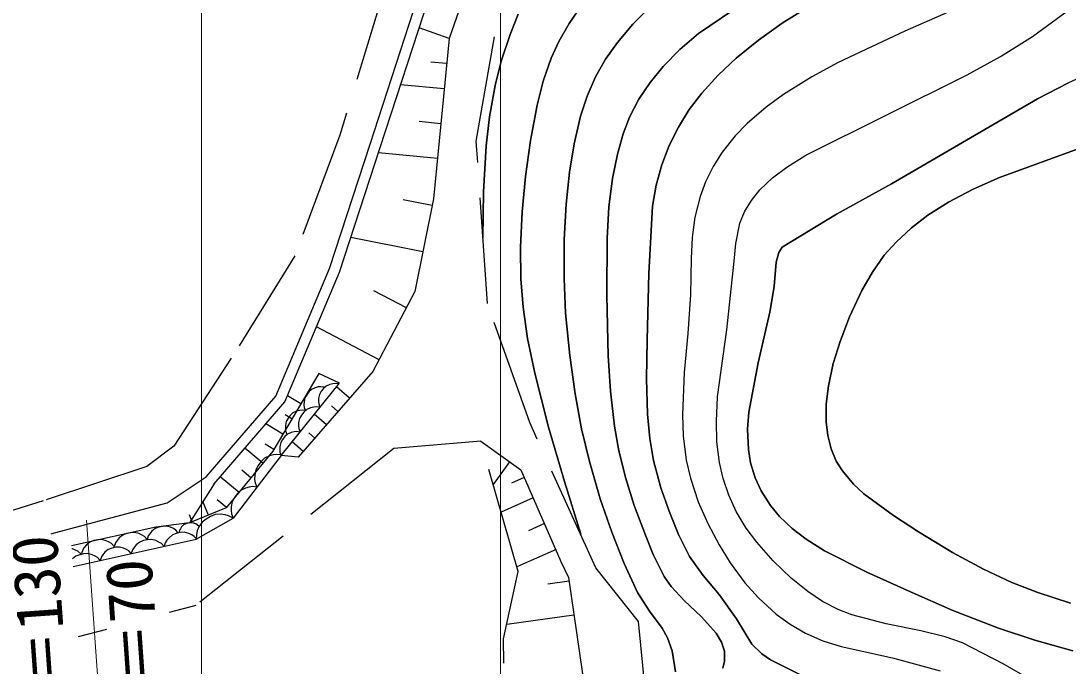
# Model space of a CAD drawing. Units: millimetres, scale not verified. Extents: x 40000 to 680000, y 20000 to 380000.
# Drawn here: x 364722 to 394360, y 291166 to 309432 of the extents above; entities that cross this region are included whole.
import ezdxf
from ezdxf.enums import TextEntityAlignment as Align

# ---------------------------------------------------------------- set-up
doc = ezdxf.new("R2010")
doc.units = ezdxf.units.MM
doc.header["$LTSCALE"] = 1000
doc.layers.add('M-BGD', color=7, linetype='Continuous', lineweight=25)
doc.layers.add('M-STR-HTXT', color=7, linetype='Continuous', lineweight=13)
doc.styles.add('ＭＳ ゴシック', font='')
doc.styles.get('ＭＳ ゴシック').set_extended_font_data('MS Gothic')

msp = doc.modelspace()

# ---------------------------------------------------------------- linework, layer by layer
at = {"layer": 'M-BGD'}
for p, q in [((374608, 305946), (379836, 322016)), ((374608, 305946), (379836, 322016)), ((374893, 305853), (380120, 321917)), ((374893, 305853), (380120, 321917)), ((378369, 313247), (376839, 308932)), ((378369, 313247), (376839, 308932)), ((375102, 310648), (374231, 307777)), ((378565, 309053), (378800, 309626)), ((376842, 308939), (375995, 309239)), ((376839, 308932), (376400, 304399)), ((376839, 308932), (376400, 304399)), ((377607, 306030), (378126, 308985)), ((378316, 308292), (378565, 309053)), ((376771, 308223), (376323, 308267)), ((378145, 307609), (378316, 308292)), ((376701, 307508), (375470, 307627)), ((377983, 306715), (378145, 307609)), ((373941, 306820), (373752, 306200)), ((376606, 306522), (375990, 306582)), ((377886, 305894), (377983, 306715)), ((373752, 306200), (372703, 303389)), ((373460, 302424), (374608, 305946)), ((373460, 302424), (374608, 305946)), ((377650, 305421), (377607, 306030)), ((377815, 304593), (377886, 305894)), ((373741, 302319), (374893, 305853)), ((373741, 302319), (374893, 305853)), ((376511, 305537), (374843, 305699)), ((376400, 304399), (375876, 301770)), ((376400, 304399), (375876, 301770)), ((377929, 301431), (377720, 304423)), ((377799, 303295), (377815, 304593)), ((376362, 304206), (375540, 304370)), ((376099, 302891), (374060, 303298)), ((372477, 302786), (370895, 300237)), ((371934, 298808), (373460, 302424)), ((371934, 298808), (373460, 302424)), ((372192, 298647), (373741, 302319)), ((372192, 298647), (373741, 302319)), ((375876, 301770), (374682, 299503)), ((375876, 301770), (374682, 299503)), ((375633, 301310), (374713, 301794)), ((388172, 301055), (388521, 301804)), ((379122, 298063), (378121, 300891)), ((387907, 300357), (388172, 301055)), ((374858, 299838), (373087, 300770)), ((370674, 299881), (369049, 297393)), ((373158, 299452), (371853, 297254)), ((373158, 299452), (371853, 297254)), ((374682, 299503), (372567, 297081)), ((374682, 299503), (372567, 297081)), ((373736, 299173), (373158, 299452)), ((373736, 299173), (373158, 299452)), ((372088, 297132), (373736, 299173)), ((372088, 297132), (373736, 299173)), ((373135, 299069), (373053, 299047)), ((373135, 299069), (373053, 299047)), ((373207, 299077), (373135, 299069)), ((373207, 299077), (373135, 299069)), ((373305, 299064), (373207, 299077)), ((373305, 299064), (373207, 299077)), ((373366, 299093), (373288, 299024)), ((373366, 299093), (373288, 299024)), ((373469, 299140), (373366, 299093)), ((373469, 299140), (373366, 299093)), ((373552, 299161), (373469, 299140)), ((373552, 299161), (373469, 299140)), ((373623, 299169), (373552, 299161)), ((373623, 299169), (373552, 299161)), ((373722, 299155), (373623, 299169)), ((373722, 299155), (373623, 299169)), ((374024, 298750), (373655, 299072)), ((369961, 296525), (371934, 298808)), ((369961, 296525), (371934, 298808)), ((372648, 298592), (372264, 298820)), ((372760, 298759), (372736, 298647)), ((372760, 298759), (372736, 298647)), ((372810, 298849), (372760, 298759)), ((372810, 298849), (372760, 298759)), ((372873, 298929), (372810, 298849)), ((372873, 298929), (372810, 298849)), ((372950, 298999), (372873, 298929)), ((372950, 298999), (372873, 298929)), ((373053, 299047), (372950, 298999)), ((373053, 299047), (372950, 298999)), ((373173, 298855), (373149, 298743)), ((373173, 298855), (373149, 298743)), ((373224, 298945), (373173, 298855)), ((373224, 298945), (373173, 298855)), ((373288, 299024), (373224, 298945)), ((373288, 299024), (373224, 298945)), ((370188, 296328), (372192, 298647)), ((370188, 296328), (372192, 298647)), ((372736, 298647), (372734, 298562)), ((372736, 298647), (372734, 298562)), ((372734, 298562), (372742, 298491)), ((372734, 298562), (372742, 298491)), ((372742, 298491), (372777, 298398)), ((372742, 298491), (372777, 298398)), ((372920, 298478), (372810, 298428)), ((372920, 298478), (372810, 298428)), ((373008, 298500), (372920, 298478)), ((373008, 298500), (372920, 298478)), ((373084, 298508), (373008, 298500)), ((373084, 298508), (373008, 298500)), ((373187, 298494), (373084, 298508)), ((373187, 298494), (373084, 298508)), ((373149, 298743), (373146, 298658)), ((373149, 298743), (373146, 298658)), ((373146, 298658), (373153, 298587)), ((373146, 298658), (373153, 298587)), ((373153, 298587), (373187, 298494)), ((373153, 298587), (373187, 298494)), ((373695, 298373), (373511, 298534)), ((372392, 298162), (372201, 298276)), ((372282, 298184), (372232, 298093)), ((372282, 298184), (372232, 298093)), ((372345, 298263), (372282, 298184)), ((372345, 298263), (372282, 298184)), ((372422, 298333), (372345, 298263)), ((372422, 298333), (372345, 298263)), ((372525, 298381), (372422, 298333)), ((372525, 298381), (372422, 298333)), ((372607, 298403), (372525, 298381)), ((372607, 298403), (372525, 298381)), ((372607, 298176), (372581, 298058)), ((372607, 298176), (372581, 298058)), ((372679, 298411), (372607, 298403)), ((372679, 298411), (372607, 298403)), ((372661, 298271), (372607, 298176)), ((372661, 298271), (372607, 298176)), ((372729, 298355), (372661, 298271)), ((372729, 298355), (372661, 298271)), ((372777, 298398), (372679, 298411)), ((372777, 298398), (372679, 298411)), ((372810, 298428), (372729, 298355)), ((372810, 298428), (372729, 298355)), ((373367, 297997), (373026, 298294)), ((372137, 297732), (371651, 298021)), ((372208, 297981), (372206, 297897)), ((372208, 297981), (372206, 297897)), ((372206, 297897), (372214, 297825)), ((372206, 297897), (372214, 297825)), ((372232, 298093), (372208, 297981)), ((372232, 298093), (372208, 297981)), ((372581, 298058), (372578, 297968)), ((372581, 298058), (372578, 297968)), ((372578, 297968), (372586, 297892)), ((372578, 297968), (372586, 297892)), ((372586, 297892), (372622, 297793)), ((372586, 297892), (372622, 297793)), ((379337, 297591), (379122, 298063)), ((372124, 297583), (372074, 297493)), ((372124, 297583), (372074, 297493)), ((372189, 297663), (372124, 297583)), ((372189, 297663), (372124, 297583)), ((372266, 297731), (372189, 297663)), ((372266, 297731), (372189, 297663)), ((372214, 297825), (372249, 297732)), ((372214, 297825), (372249, 297732)), ((372370, 297779), (372266, 297731)), ((372370, 297779), (372266, 297731)), ((372452, 297800), (372370, 297779)), ((372452, 297800), (372370, 297779)), ((372524, 297807), (372452, 297800)), ((372524, 297807), (372452, 297800)), ((372622, 297793), (372524, 297807)), ((372622, 297793), (372524, 297807)), ((373038, 297620), (372867, 297769)), ((369049, 297393), (368287, 296813)), ((371572, 296911), (371056, 297333)), ((371882, 297302), (371638, 297447)), ((372049, 297382), (372046, 297297)), ((372049, 297382), (372046, 297297)), ((372046, 297297), (372054, 297225)), ((372046, 297297), (372054, 297225)), ((372074, 297493), (372049, 297382)), ((372074, 297493), (372049, 297382)), ((372709, 297243), (372397, 297515)), ((375275, 297325), (372924, 295461)), ((377735, 297535), (375275, 297325)), ((377735, 297535), (378869, 296722)), ((377735, 297535), (378869, 296722)), ((371853, 297254), (370534, 295642)), ((371853, 297254), (370534, 295642)), ((372088, 297132), (370732, 295358)), ((372088, 297132), (370732, 295358)), ((371619, 297048), (371516, 296953)), ((371619, 297048), (371516, 296953)), ((371757, 297116), (371619, 297048)), ((371757, 297116), (371619, 297048)), ((371868, 297147), (371757, 297116)), ((371868, 297147), (371757, 297116)), ((371965, 297160), (371868, 297147)), ((371965, 297160), (371868, 297147)), ((372098, 297145), (371965, 297160)), ((372098, 297145), (371965, 297160)), ((372054, 297225), (372088, 297132)), ((372054, 297225), (372088, 297132)), ((372567, 297081), (372088, 297132)), ((372567, 297081), (372088, 297132)), ((368287, 296813), (365437, 295877)), ((371234, 296498), (370976, 296709)), ((371367, 296720), (371338, 296568)), ((371367, 296720), (371338, 296568)), ((371433, 296843), (371367, 296720)), ((371433, 296843), (371367, 296720)), ((371516, 296953), (371433, 296843)), ((371516, 296953), (371433, 296843)), ((378793, 293845), (377966, 296729)), ((378547, 296952), (378086, 296310)), ((378869, 296722), (380002, 294131)), ((378869, 296722), (380002, 294131)), ((380997, 293952), (379752, 296681)), ((385376, 296919), (385508, 296492)), ((368862, 295788), (369961, 296525)), ((368862, 295788), (369961, 296525)), ((370896, 296085), (370358, 296525)), ((371338, 296568), (371337, 296453)), ((371338, 296568), (371337, 296453)), ((371337, 296453), (371350, 296356)), ((371337, 296453), (371350, 296356)), ((378965, 296505), (378604, 296344)), ((385508, 296492), (385677, 296129)), ((370188, 296328), (369496, 295221)), ((370188, 296328), (369496, 295221)), ((370941, 296139), (370844, 296047)), ((370941, 296139), (370844, 296047)), ((371074, 296204), (370941, 296139)), ((371074, 296204), (370941, 296139)), ((371180, 296234), (371074, 296204)), ((371180, 296234), (371074, 296204)), ((371272, 296246), (371180, 296234)), ((371272, 296246), (371180, 296234)), ((371400, 296232), (371272, 296246)), ((371400, 296232), (371272, 296246)), ((371350, 296356), (371400, 296232)), ((371350, 296356), (371400, 296232)), ((385677, 296129), (385943, 295708)), ((365351, 295849), (362487, 294953)), ((365668, 294935), (368862, 295788)), ((365668, 294935), (368862, 295788)), ((370033, 295438), (369875, 295827)), ((370544, 295654), (370275, 295874)), ((370701, 295824), (370673, 295679)), ((370701, 295824), (370673, 295679)), ((370763, 295943), (370701, 295824)), ((370763, 295943), (370701, 295824)), ((370844, 296047), (370763, 295943)), ((370844, 296047), (370763, 295943)), ((379222, 295927), (378312, 295522)), ((370534, 295642), (369496, 295221)), ((370534, 295642), (369496, 295221)), ((370673, 295679), (370672, 295569)), ((370673, 295679), (370672, 295569)), ((370672, 295569), (370684, 295477)), ((370672, 295569), (370684, 295477)), ((385943, 295708), (386195, 295404)), ((369496, 295221), (368538, 295103)), ((369496, 295221), (368538, 295103)), ((369461, 295215), (369393, 295194)), ((369461, 295215), (369393, 295194)), ((369534, 295225), (369461, 295215)), ((369534, 295225), (369461, 295215)), ((369569, 295250), (369490, 295445)), ((369613, 295212), (369534, 295225)), ((369613, 295212), (369534, 295225)), ((369670, 295192), (369613, 295212)), ((369670, 295192), (369613, 295212)), ((369684, 294755), (370732, 295358)), ((369684, 294755), (370732, 295358)), ((369850, 295238), (369761, 295104)), ((369850, 295238), (369761, 295104)), ((369963, 295330), (369850, 295238)), ((369963, 295330), (369850, 295238)), ((370087, 295402), (369963, 295330)), ((370087, 295402), (369963, 295330)), ((370224, 295453), (370087, 295402)), ((370224, 295453), (370087, 295402)), ((370385, 295463), (370224, 295453)), ((370385, 295463), (370224, 295453)), ((370504, 295448), (370385, 295463)), ((370504, 295448), (370385, 295463)), ((370602, 295422), (370504, 295448)), ((370602, 295422), (370504, 295448)), ((370725, 295353), (370602, 295422)), ((370725, 295353), (370602, 295422)), ((370684, 295477), (370732, 295358)), ((370684, 295477), (370732, 295358)), ((379546, 295199), (379091, 294997)), ((365577, 294908), (365668, 294935)), ((365577, 294908), (365668, 294935)), ((368538, 295103), (366157, 294567)), ((368538, 295103), (366157, 294567)), ((367714, 294917), (367606, 294875)), ((367714, 294917), (367606, 294875)), ((367825, 294941), (367714, 294917)), ((367825, 294941), (367714, 294917)), ((367940, 294946), (367825, 294941)), ((367940, 294946), (367825, 294941)), ((368064, 294915), (367940, 294946)), ((368064, 294915), (367940, 294946)), ((368150, 294875), (368064, 294915)), ((368150, 294875), (368064, 294915)), ((368369, 294914), (368327, 294849)), ((368369, 294914), (368327, 294849)), ((368428, 294981), (368369, 294914)), ((368428, 294981), (368369, 294914)), ((368522, 295057), (368428, 294981)), ((368522, 295057), (368428, 294981)), ((368624, 295097), (368522, 295057)), ((368624, 295097), (368522, 295057)), ((368730, 295120), (368624, 295097)), ((368730, 295120), (368624, 295097)), ((368839, 295125), (368730, 295120)), ((368839, 295125), (368730, 295120)), ((368956, 295095), (368839, 295125)), ((368956, 295095), (368839, 295125)), ((369038, 295057), (368956, 295095)), ((369038, 295057), (368956, 295095)), ((369120, 294922), (369013, 294879)), ((369120, 294922), (369013, 294879)), ((369102, 295016), (369038, 295057)), ((369102, 295016), (369038, 295057)), ((369173, 294939), (369102, 295016)), ((369173, 294939), (369102, 295016)), ((369231, 294947), (369120, 294922)), ((369231, 294947), (369120, 294922)), ((369211, 295011), (369194, 294943)), ((369211, 295011), (369194, 294943)), ((369234, 295056), (369211, 295011)), ((369234, 295056), (369211, 295011)), ((369347, 294953), (369231, 294947)), ((369347, 294953), (369231, 294947)), ((369269, 295105), (369234, 295056)), ((369269, 295105), (369234, 295056)), ((369327, 295161), (369269, 295105)), ((369327, 295161), (369269, 295105)), ((369393, 295194), (369327, 295161)), ((369393, 295194), (369327, 295161)), ((369470, 294922), (369347, 294953)), ((369470, 294922), (369347, 294953)), ((369557, 294882), (369470, 294922)), ((369557, 294882), (369470, 294922)), ((369715, 295168), (369670, 295192)), ((369715, 295168), (369670, 295192)), ((369714, 294993), (369687, 294895)), ((369714, 294993), (369687, 294895)), ((369761, 295104), (369714, 294993)), ((369761, 295104), (369714, 294993)), ((369767, 295122), (369715, 295168)), ((369767, 295122), (369715, 295168)), ((366198, 293987), (369684, 294755)), ((366198, 293987), (369684, 294755)), ((366677, 294675), (366578, 294595)), ((366677, 294675), (366578, 294595)), ((366785, 294718), (366677, 294675)), ((366785, 294718), (366677, 294675)), ((366896, 294742), (366785, 294718)), ((366896, 294742), (366785, 294718)), ((367012, 294747), (366896, 294742)), ((367012, 294747), (366896, 294742)), ((367135, 294715), (367012, 294747)), ((367135, 294715), (367012, 294747)), ((367221, 294675), (367135, 294715)), ((367221, 294675), (367135, 294715)), ((367289, 294632), (367221, 294675)), ((367289, 294632), (367221, 294675)), ((367365, 294551), (367289, 294632)), ((367365, 294551), (367289, 294632)), ((367400, 294655), (367365, 294551)), ((367400, 294655), (367365, 294551)), ((367444, 294723), (367400, 294655)), ((367444, 294723), (367400, 294655)), ((367507, 294795), (367444, 294723)), ((367507, 294795), (367444, 294723)), ((367606, 294875), (367507, 294795)), ((367606, 294875), (367507, 294795)), ((368085, 294675), (367986, 294595)), ((368085, 294675), (367986, 294595)), ((368192, 294718), (368085, 294675)), ((368192, 294718), (368085, 294675)), ((368218, 294831), (368150, 294875)), ((368218, 294831), (368150, 294875)), ((368303, 294743), (368192, 294718)), ((368303, 294743), (368192, 294718)), ((368293, 294750), (368218, 294831)), ((368293, 294750), (368218, 294831)), ((368327, 294849), (368293, 294750)), ((368327, 294849), (368293, 294750)), ((368419, 294748), (368303, 294743)), ((368419, 294748), (368303, 294743)), ((368542, 294717), (368419, 294748)), ((368542, 294717), (368419, 294748)), ((368629, 294678), (368542, 294717)), ((368629, 294678), (368542, 294717)), ((368697, 294635), (368629, 294678)), ((368697, 294635), (368629, 294678)), ((368773, 294554), (368697, 294635)), ((368773, 294554), (368697, 294635)), ((368808, 294659), (368773, 294554)), ((368808, 294659), (368773, 294554)), ((368852, 294727), (368808, 294659)), ((368852, 294727), (368808, 294659)), ((368914, 294799), (368852, 294727)), ((368914, 294799), (368852, 294727)), ((369013, 294879), (368914, 294799)), ((369013, 294879), (368914, 294799)), ((369625, 294839), (369557, 294882)), ((369625, 294839), (369557, 294882)), ((369701, 294759), (369625, 294839)), ((369701, 294759), (369625, 294839)), ((369687, 294895), (369684, 294755)), ((369687, 294895), (369684, 294755)), ((372140, 294840), (369789, 292977)), ((366184, 294481), (366163, 294485)), ((366184, 294481), (366163, 294485)), ((366268, 294451), (366184, 294481)), ((366268, 294451), (366184, 294481)), ((366336, 294415), (366268, 294451)), ((366336, 294415), (366268, 294451)), ((366386, 294320), (366278, 294277)), ((366386, 294320), (366278, 294277)), ((366414, 294344), (366336, 294415)), ((366414, 294344), (366336, 294415)), ((366497, 294344), (366386, 294320)), ((366497, 294344), (366386, 294320)), ((366472, 294456), (366436, 294351)), ((366472, 294456), (366436, 294351)), ((366515, 294524), (366472, 294456)), ((366515, 294524), (366472, 294456)), ((366612, 294350), (366497, 294344)), ((366612, 294350), (366497, 294344)), ((366578, 294595), (366515, 294524)), ((366578, 294595), (366515, 294524)), ((366736, 294319), (366612, 294350)), ((366736, 294319), (366612, 294350)), ((366822, 294280), (366736, 294319)), ((366822, 294280), (366736, 294319)), ((367041, 294320), (367000, 294256)), ((367041, 294320), (367000, 294256)), ((367100, 294388), (367041, 294320)), ((367100, 294388), (367041, 294320)), ((367193, 294464), (367100, 294388)), ((367193, 294464), (367100, 294388)), ((367295, 294505), (367193, 294464)), ((367295, 294505), (367193, 294464)), ((367400, 294528), (367295, 294505)), ((367400, 294528), (367295, 294505)), ((367510, 294534), (367400, 294528)), ((367510, 294534), (367400, 294528)), ((367627, 294504), (367510, 294534)), ((367627, 294504), (367510, 294534)), ((367709, 294467), (367627, 294504)), ((367709, 294467), (367627, 294504)), ((367773, 294426), (367709, 294467)), ((367773, 294426), (367709, 294467)), ((367845, 294350), (367773, 294426)), ((367845, 294350), (367773, 294426)), ((367881, 294455), (367845, 294350)), ((367881, 294455), (367845, 294350)), ((367924, 294523), (367881, 294455)), ((367924, 294523), (367881, 294455)), ((367986, 294595), (367924, 294523)), ((367986, 294595), (367924, 294523)), ((379871, 294471), (378756, 293975)), ((366278, 294277), (366183, 294200)), ((366278, 294277), (366183, 294200)), ((366890, 294237), (366822, 294280)), ((366890, 294237), (366822, 294280)), ((366966, 294156), (366890, 294237)), ((366966, 294156), (366890, 294237)), ((367000, 294256), (366966, 294156)), ((367000, 294256), (366966, 294156)), ((380002, 294131), (380225, 293675)), ((380002, 294131), (380225, 293675)), ((378385, 291941), (378793, 293845)), ((382205, 292429), (380997, 293952)), ((382205, 292429), (380997, 293952)), ((380239, 293571), (379635, 293488)), ((380225, 293675), (380780, 289861)), ((380225, 293675), (380780, 289861)), ((369668, 292881), (368918, 292680)), ((380373, 292605), (378471, 292342)), ((382392, 290514), (382205, 292429)), ((382392, 290514), (382205, 292429)), ((367147, 292205), (366339, 291989)), ((378389, 291249), (378385, 291941))]:
    msp.add_line(p, q, dxfattribs=at)
for points in [[(384593, 291102), (384641, 291305), (384635, 291584), (384552, 291846), (384405, 292093), (383985, 292562), (383497, 293021), (383124, 293420), (382929, 293698), (382621, 294324), (382404, 294871), (382082, 295714), (381842, 296479), (381649, 297256), (381522, 297963), (381408, 298954), (381345, 299952), (381302, 301659), (381311, 303269), (381365, 304167), (381466, 304968), (381604, 305664), (381769, 306240), (381948, 306704), (382214, 307217), (382533, 307694), (382898, 308138), (383375, 308622), (383898, 309075), (388098, 311931)], [(388098, 311931), (383898, 309075), (383375, 308622), (382898, 308138), (382533, 307694), (382214, 307217), (381948, 306704), (381769, 306240), (381604, 305664), (381466, 304968), (381365, 304167), (381311, 303269), (381302, 301659), (381345, 299952), (381408, 298954), (381522, 297963), (381649, 297256), (381842, 296479), (382082, 295714), (382404, 294871), (382621, 294324), (382929, 293698), (383124, 293420), (383497, 293021), (383985, 292562), (384405, 292093), (384552, 291846), (384635, 291584), (384641, 291305), (384593, 291102)], [(380627, 309922), (380237, 309357), (379946, 308848), (379733, 308379), (379507, 307725), (379331, 307047), (379145, 306050), (379007, 305030), (378909, 304027), (378863, 303027), (378876, 302130), (378938, 301329), (379065, 300440), (379264, 299459), (379658, 297931), (380107, 296393), (380566, 294897), (380107, 296393), (379658, 297931), (379264, 299459), (379065, 300440), (378938, 301329), (378876, 302130), (378863, 303027), (378909, 304027), (379007, 305030), (379145, 306050), (379331, 307047), (379507, 307725), (379733, 308379), (379946, 308848), (380237, 309357), (380627, 309922)], [(382530, 309831), (382045, 309341), (381604, 308822), (381270, 308350), (380982, 307848), (380747, 307306), (380564, 306740), (380382, 305954), (380253, 305151), (380154, 304241), (380098, 303241), (380094, 302143), (380140, 301156), (380255, 299961), (380409, 298871), (380592, 297887), (380813, 296961), (381121, 295904), (381448, 294958), (381798, 294070), (382176, 293251), (382510, 292720), (382873, 292238), (383027, 291970), (383156, 291601), (383246, 291002)], [(383246, 291002), (383156, 291601), (383027, 291970), (382873, 292238), (382510, 292720), (382176, 293251), (381798, 294070), (381448, 294958), (381121, 295904), (380813, 296961), (380592, 297887), (380409, 298871), (380255, 299961), (380140, 301156), (380094, 302143), (380098, 303241), (380154, 304241), (380253, 305151), (380382, 305954), (380564, 306740), (380747, 307306), (380982, 307848), (381270, 308350), (381604, 308822), (382045, 309341), (382530, 309831)], [(387162, 309922), (386271, 309365), (385595, 308887), (384964, 308376), (384455, 307898), (383993, 307387), (383640, 306921), (383331, 306427), (383070, 305903), (382863, 305359), (382704, 304779), (382594, 304184), (382497, 302277), (382452, 300400), (382429, 299295), (382456, 298298), (382522, 297605), (382630, 296984), (382837, 296211), (383068, 295548), (383336, 294895), (383649, 294268), (384032, 293730), (384488, 293197), (384976, 292504), (385408, 291788), (385691, 291515), (385938, 291341), (386785, 290916)], [(386785, 290916), (385938, 291341), (385691, 291515), (385408, 291788), (384976, 292504), (384488, 293197), (384032, 293730), (383649, 294268), (383336, 294895), (383068, 295548), (382837, 296211), (382630, 296984), (382522, 297605), (382456, 298298), (382429, 299295), (382452, 300400), (382497, 302277), (382594, 304184), (382704, 304779), (382863, 305359), (383070, 305903), (383331, 306427), (383640, 306921), (383993, 307387), (384455, 307898), (384964, 308376), (385595, 308887), (386271, 309365), (387162, 309922)], [(391657, 309981), (389742, 309144), (387858, 308260), (387108, 307852), (386308, 307351), (385812, 306988), (385280, 306530), (384937, 306176), (384573, 305720), (384313, 305312), (384096, 304876), (383943, 304465), (383796, 303881), (383718, 303302), (383693, 302703), (383674, 301690), (383595, 300581), (383497, 299476), (383446, 298277), (383468, 297682), (383554, 296994), (383671, 296485), (383890, 295818), (384161, 295199), (384483, 294601), (384799, 294085), (385213, 293519), (385599, 293098), (386096, 292638), (386491, 292351), (386929, 292100), (387421, 291885), (387938, 291721), (389396, 291396), (390739, 291034)], [(391657, 309981), (389742, 309144), (387858, 308260), (387108, 307852), (386308, 307351), (385812, 306988), (385280, 306530), (384937, 306176), (384573, 305720), (384313, 305312), (384096, 304876), (383943, 304465), (383796, 303881), (383718, 303302), (383693, 302703), (383674, 301690), (383595, 300581), (383497, 299476), (383446, 298277), (383468, 297682), (383554, 296994), (383671, 296485), (383890, 295818), (384161, 295199), (384483, 294601), (384799, 294085), (385213, 293519), (385599, 293098), (386096, 292638), (386491, 292351), (386929, 292100), (387421, 291885), (387938, 291721), (389396, 291396), (390739, 291034)], [(393573, 290624), (392527, 291227), (391370, 291826), (390879, 291994), (390198, 292163), (389209, 292361), (388241, 292613), (387850, 292763), (387413, 292996), (386998, 293273), (386527, 293654), (386016, 294149), (385552, 294674), (385250, 295074), (384966, 295544), (384758, 296001), (384599, 296477), (384494, 296926), (384422, 297511), (384406, 298098), (384442, 298788), (384700, 300688), (384909, 302627), (384953, 303133), (385069, 303703), (385203, 304029), (385397, 304351), (385637, 304648), (385993, 304987), (386399, 305296), (386937, 305634), (391506, 307904), (392448, 308430), (393353, 308996), (394452, 309798)], [(393573, 290624), (392527, 291227), (391370, 291826), (390879, 291994), (390198, 292163), (389209, 292361), (388241, 292613), (387850, 292763), (387413, 292996), (386998, 293273), (386527, 293654), (386016, 294149), (385552, 294674), (385250, 295074), (384966, 295544), (384758, 296001), (384599, 296477), (384494, 296926), (384422, 297511), (384406, 298098), (384442, 298788), (384700, 300688), (384909, 302627), (384953, 303133), (385069, 303703), (385203, 304029), (385397, 304351), (385637, 304648), (385993, 304987), (386399, 305296), (386937, 305634), (391506, 307904), (392448, 308430), (393353, 308996), (394452, 309798)], [(378800, 309626), (378565, 309053), (378316, 308292), (378145, 307609), (377983, 306715), (377886, 305894), (377815, 304593), (377799, 303295)], [(398449, 309651), (397953, 309321), (397328, 308975), (396277, 308493), (395189, 308051), (394371, 307680), (393496, 307223), (389359, 304817), (387808, 303962), (386273, 303029), (386173, 302872), (386095, 302606), (386038, 301912), (385924, 301186), (385592, 299753), (385322, 298358), (385287, 297871), (385311, 297296), (385376, 296919)], [(394496, 291600), (393423, 291900), (392395, 292241), (391101, 292743), (389899, 293264), (388668, 293826), (387466, 294432), (386949, 294758), (386553, 295063), (386195, 295404), (385943, 295708), (385677, 296129), (385508, 296492), (385376, 296919), (385311, 297296), (385287, 297871), (385322, 298358), (385592, 299753), (385924, 301186), (386038, 301912), (386095, 302606), (386173, 302872), (386273, 303029), (387808, 303962), (389359, 304817), (393496, 307223), (394371, 307680)], [(388521, 301804), (388821, 302322), (389160, 302796), (389493, 303172), (389925, 303572), (390391, 303930), (390972, 304301), (391676, 304672), (392416, 305000), (394750, 305847), (396980, 306715)], [(394750, 305847), (392416, 305000), (391676, 304672), (390972, 304301), (390391, 303930), (389925, 303572), (389493, 303172), (389160, 302796), (388821, 302322), (388521, 301804), (388172, 301055), (387907, 300357), (387716, 299734), (387579, 299105), (387517, 298585), (387513, 298079), (387558, 297690), (387651, 297319), (387798, 296970), (387973, 296690), (388289, 296318), (388584, 296045), (389422, 295429), (390127, 294968), (391089, 294384), (391968, 293910), (392771, 293535), (393502, 293248), (394432, 292949)], [(394432, 292949), (393502, 293248), (392771, 293535), (391968, 293910), (391089, 294384), (390127, 294968), (389422, 295429), (388584, 296045), (388289, 296318), (387973, 296690), (387798, 296970), (387651, 297319), (387558, 297690), (387513, 298079), (387517, 298585), (387579, 299105), (387716, 299734), (387907, 300357)], [(386195, 295404), (386553, 295063), (386949, 294758), (387466, 294432), (388668, 293826), (389899, 293264), (391101, 292743), (392395, 292241), (393423, 291900), (394496, 291600)]]:
    msp.add_lwpolyline(points, dxfattribs=at)
at = {"layer": 'M-STR-HTXT'}
for p, q in [((369835, 274002), (369835, 357356)), ((378296, 274002), (378296, 357356)), ((368719, 264995), (366578, 295294))]:
    msp.add_line(p, q, dxfattribs=at)

# ---------------------------------------------------------------- texts
at = {"layer": 'M-STR-HTXT', "style": 'ＭＳ ゴシック'}
for s, p in [('R＝130', (366321, 292254)), ('A＝70', (368964, 292024))]:
    msp.add_text(s, height=1320, rotation=94.043, dxfattribs=at).set_placement(p, align=Align.BOTTOM_CENTER)

doc.saveas('drawing.dxf')
